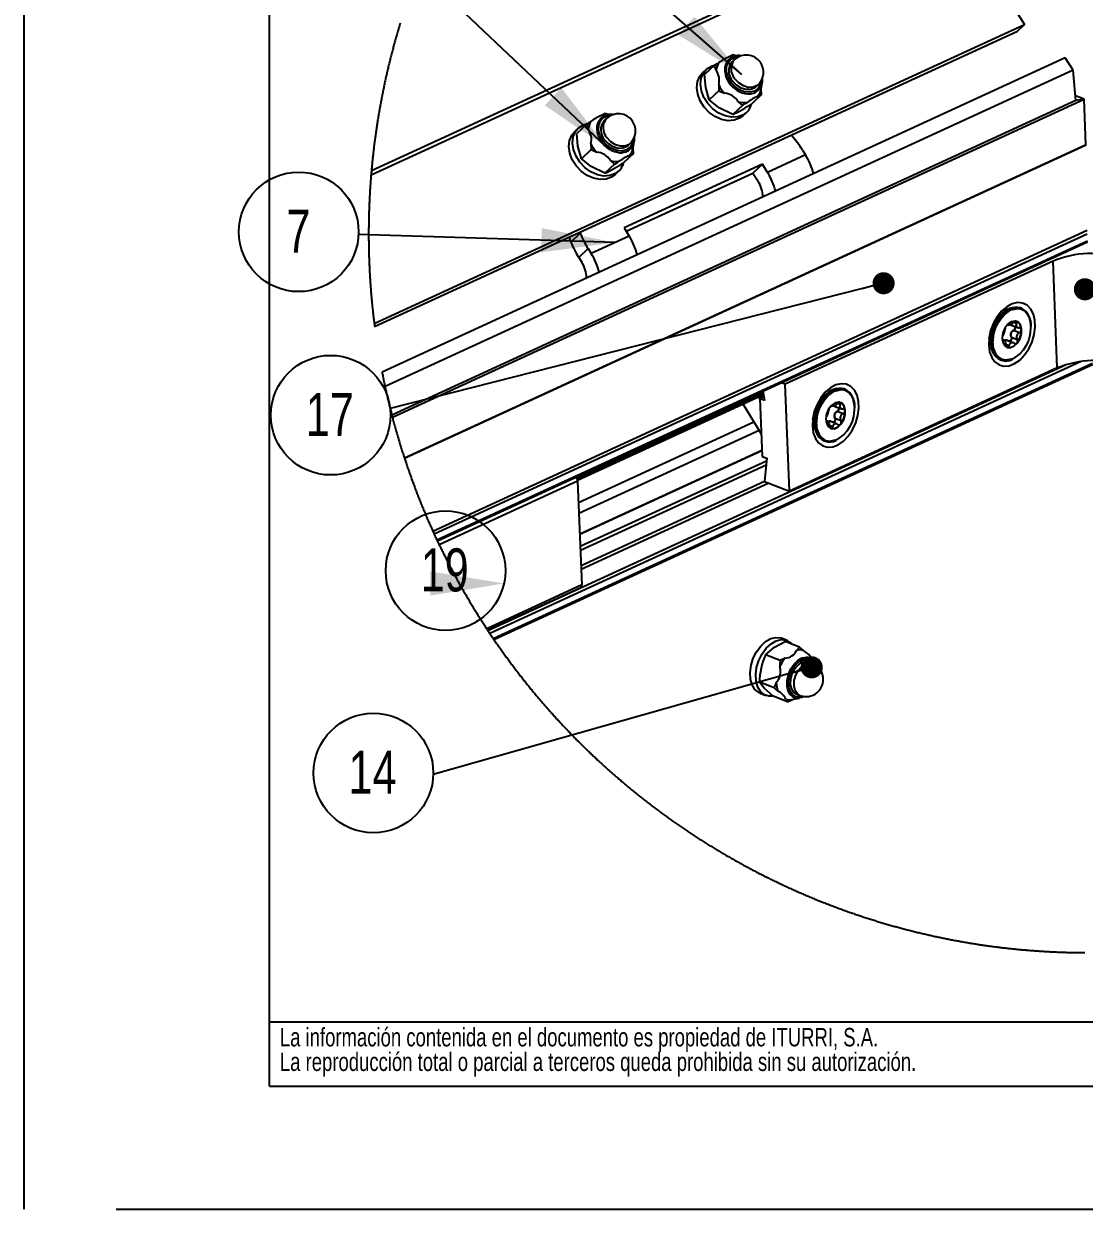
# Model space of a CAD drawing. Extents: x 0 to 7043, y 0 to 3042.
# Drawn here: x 0 to 863, y 0 to 964 of the extents above; entities that cross this region are included whole.
import ezdxf

# ---------------------------------------------------------------- set-up
doc = ezdxf.new("R2010")
doc.units = 0
doc.header["$LTSCALE"] = 10
doc.layers.get('0').update_dxf_attribs({"linetype": 'CONTINUOUS'})
doc.layers.add('FORMATO', color=7, linetype='CONTINUOUS')
doc.layers.add('SLD-0', color=179, linetype='CONTINUOUS')
doc.styles.add('SLDTEXTSTYLE1', font='TXT', dxfattribs={"width": 0.75})
doc.dimstyles.new('SLDDIMSTYLE0', dxfattribs={"dimtxt": 0.18, "dimasz": 60, "dimexe": 0, "dimexo": 0.0625, "dimgap": 0, "dimtad": 0, "dimtih": 1, "dimtoh": 1, "dimdec": 0, "dimrnd": 1e-09, "dimzin": 0, "dimdsep": 46, "dimtxsty": 'Standard', "dimsah": 1, "dimcen": 0.09, "dimadec": 0, "dimazin": 0, "dimtfac": 60, "dimtdec": 0, "dimtofl": 0, "dimtmove": 0, "dimatfit": 3, "dimfxl": 1, "dimtolj": 1, "dimtzin": 0, "dimarcsym": 0})
doc.dimstyles.new('SLDDIMSTYLE1', dxfattribs={"dimtxt": 0.18, "dimasz": 18, "dimexe": 0, "dimexo": 0.0625, "dimgap": 0, "dimtad": 0, "dimtih": 1, "dimtoh": 1, "dimdec": 0, "dimrnd": 1e-09, "dimzin": 0, "dimdsep": 46, "dimtxsty": 'Standard', "dimblk1": 'DOT', "dimblk2": 'DOT', "dimsah": 1, "dimcen": 0.09, "dimadec": 0, "dimazin": 0, "dimtfac": 18, "dimtdec": 0, "dimtofl": 0, "dimtmove": 0, "dimatfit": 3, "dimldrblk": 'DOT', "dimfxl": 1, "dimtolj": 1, "dimtzin": 0, "dimarcsym": 0})

# ---------------------------------------------------------------- blocks, each defined once
blk = doc.blocks.new('SW_NOTE_0_3')
at = {"layer": 'SLD-0', "color": 0, "char_height": 15, "attachment_point": 1, "style": 'SLDTEXTSTYLE1'}
for s, insert in [('La información contenida en el documento es propiedad de ITURRI, S.A.', (0, 19.28)), ('La reproducción total o parcial a terceros queda prohibida sin su autorización.', (0, -0.72))]:
    blk.add_mtext(s, dxfattribs=dict(at, insert=insert))
blk = doc.blocks.new('SW_NOTE_0_22')
at = {"color": 0, "linetype": 'Continuous'}
blk.add_circle((-48.34, -5.48), 48.65, dxfattribs=at)
at = {"color": 0, "linetype": 'Continuous', "insert": (-49.04, 12.65), "char_height": 35, "attachment_point": 2, "style": 'SLDTEXTSTYLE1'}
blk.add_mtext('17', dxfattribs=at)
blk = doc.blocks.new('_DOT')
at = {"color": 0, "linetype": 'ByBlock'}
blk.add_line((-0.5, 0), (-1, 0), dxfattribs=at)
at = {"color": 0, "linetype": 'ByBlock', "const_width": 0.5}
blk.add_lwpolyline([(-0.25, 0, 1), (0.25, 0, 1)], format="xyb", close=True, dxfattribs=at)
blk = doc.blocks.new('SW_NOTE_0_27')
at = {"layer": 'FORMATO', "color": 0}
blk.add_circle((-47.52, 10.42), 48.65, dxfattribs=at)
at = {"layer": 'FORMATO', "color": 0, "insert": (-48.22, 28.56), "char_height": 35, "attachment_point": 2, "style": 'SLDTEXTSTYLE1'}
blk.add_mtext('19', dxfattribs=at)
blk = doc.blocks.new('SW_NOTE_0_28')
at = {"layer": 'FORMATO', "color": 0}
blk.add_circle((-48.63, 1.27), 48.65, dxfattribs=at)
at = {"layer": 'FORMATO', "color": 0, "insert": (-49.34, 19.4), "char_height": 35, "attachment_point": 2, "style": 'SLDTEXTSTYLE1'}
blk.add_mtext('14', dxfattribs=at)
blk = doc.blocks.new('SW_NOTE_0_30')
at = {"layer": 'FORMATO', "color": 0}
blk.add_circle((-48.6, 2.22), 48.65, dxfattribs=at)
at = {"layer": 'FORMATO', "color": 0, "insert": (-48.95, 20.35), "char_height": 35, "attachment_point": 2, "style": 'SLDTEXTSTYLE1'}
blk.add_mtext('7', dxfattribs=at)

msp = doc.modelspace()

# ---------------------------------------------------------------- linework, layer by layer
at = {"color": 7, "linetype": 'Continuous'}
for p, q in [((0, 2970), (0, -0.01)), ((200, 100), (200, 2870)), ((754.16, 1058.22), (813.98, 963.64)), ((285.12, 720.53), (813.98, 963.64)), ((285.45, 717.95), (808.27, 958.28)), ((813.98, 963.64), (808.27, 958.28)), ((847.24, 936.46), (291.46, 680.97)), ((577.16, 939.02), (574.49, 937.7)), ((580.07, 938.27), (574.63, 937.72)), ((579.13, 938.17), (577.16, 939.02)), ((853.57, 926.45), (847.24, 936.46)), ((853.57, 926.45), (293.89, 669.17)), ((555.19, 927.18), (552.14, 924.32)), ((561.78, 930.27), (553.9, 922.88)), ((561.78, 930.27), (563.13, 926.47)), ((578.24, 935.08), (576.33, 933.29)), ((855.92, 901.71), (853.57, 926.45)), ((599.82, 911.1), (600.68, 916.28)), ((565.57, 909.69), (557.68, 902.3)), ((565.32, 914.52), (565.57, 909.69)), ((565.57, 909.69), (570.14, 907.72)), ((600.12, 906.59), (592.23, 899.2)), ((595.48, 912.87), (597.39, 914.65)), ((597.44, 905.28), (600.12, 906.59)), ((600.12, 906.59), (599.87, 911.43)), ((584.74, 897.85), (576.85, 890.46)), ((581.27, 900.85), (584.74, 897.85)), ((862.52, 902.83), (855.92, 901.71)), ((862.52, 902.83), (859.05, 904.17)), ((864, 865.77), (862.52, 902.83)), ((473.09, 891.18), (470.42, 889.86)), ((476, 890.43), (470.56, 889.88)), ((474.16, 887.24), (472.26, 885.45)), ((475.06, 890.33), (473.09, 891.18)), ((584.98, 889.31), (588.02, 892.17)), ((451.12, 879.34), (448.07, 876.48)), ((457.71, 882.43), (449.83, 875.04)), ((457.71, 882.43), (459.05, 878.63)), ((495.75, 863.26), (496.61, 868.44)), ((624.14, 873.64), (624.76, 872.96)), ((864.19, 865.86), (309.72, 610.98)), ((461.5, 861.85), (453.61, 854.46)), ((461.25, 866.68), (461.5, 861.85)), ((461.5, 861.85), (466.07, 859.88)), ((496.05, 858.75), (488.16, 851.36)), ((491.41, 865.03), (493.32, 866.81)), ((493.37, 857.44), (496.05, 858.75)), ((496.05, 858.75), (495.8, 863.59)), ((633.51, 861.48), (635.99, 857.55)), ((480.67, 850.01), (472.78, 842.62)), ((477.2, 853.01), (480.67, 850.01)), ((600.83, 850), (488.32, 798.29)), ((593.21, 842.86), (600.83, 850)), ((605.05, 843.33), (600.83, 850)), ((635.99, 857.55), (605.05, 843.33)), ((480.91, 841.47), (483.95, 844.33)), ((490.11, 795.46), (593.21, 842.86)), ((593.21, 842.86), (597.43, 836.18)), ((445.05, 786.71), (452.68, 793.85)), ((452.68, 793.85), (452.35, 794.67)), ((492.55, 791.61), (461.61, 777.39)), ((488.32, 798.29), (492.55, 791.61)), ((336.51, 543.71), (865.34, 786.81)), ((443.49, 790.6), (445.05, 786.71)), ((459.12, 781.32), (451.5, 774.17)), ((459.12, 781.32), (461.61, 777.39)), ((451.5, 774.17), (453.98, 770.24)), ((837.31, 771.24), (619.32, 671.03)), ((840.78, 684.28), (837.31, 771.24)), ((811.56, 732.86), (810.83, 733.14)), ((795.03, 727.58), (791.47, 723.73)), ((794.55, 727.06), (792.86, 726.87)), ((793.96, 727.21), (794.61, 727.13)), ((800.41, 719.43), (801.2, 719.12)), ((803.62, 719.01), (808.62, 717.09)), ((810, 712.93), (805.22, 714.77)), ((785.46, 707.69), (786.51, 706.47)), ((785.76, 707.18), (786.58, 706.53)), ((786.84, 705.67), (786.28, 705.81)), ((786.53, 710.94), (786.59, 705.7)), ((786.61, 704.94), (786.59, 705.7)), ((797.28, 706.83), (795.97, 707.34)), ((804.88, 704.72), (799.8, 706.69)), ((802.95, 710.46), (803.39, 709.38)), ((803.39, 709.38), (808.17, 707.54)), ((382.53, 463.4), (869.32, 687.17)), ((794.56, 690.97), (795.29, 690.69)), ((840.78, 684.28), (622.8, 584.08)), ((601.26, 665.42), (602.53, 657.89)), ((619.32, 671.03), (616.15, 672.26)), ((622.8, 584.08), (619.32, 671.03)), ((668.11, 666.92), (667.38, 667.2)), ((450.44, 593.16), (601.72, 662.7)), ((597.67, 660.84), (598.83, 658.96)), ((602.04, 660.81), (598.81, 659.32)), ((602.53, 657.89), (598.81, 659.32)), ((598.81, 659.32), (600.7, 612.22)), ((651.58, 661.64), (648.02, 657.79)), ((651.1, 661.12), (649.41, 660.93)), ((650.51, 661.27), (651.17, 661.19)), ((585, 655.02), (599.96, 630.69)), ((656.96, 653.49), (657.75, 653.18)), ((660.17, 653.07), (665.17, 651.14)), ((666.55, 646.99), (661.77, 648.83)), ((642.01, 641.75), (643.06, 640.53)), ((642.31, 641.24), (643.13, 640.59)), ((643.39, 639.73), (642.83, 639.87)), ((643.09, 645), (643.14, 639.76)), ((643.16, 639), (643.14, 639.76)), ((653.83, 640.89), (652.52, 641.4)), ((661.44, 638.78), (656.35, 640.75)), ((659.5, 644.52), (659.94, 643.44)), ((659.94, 643.44), (664.73, 641.6)), ((600.49, 617.28), (452.33, 549.17)), ((651.11, 625.03), (651.84, 624.75)), ((600.7, 612.22), (604.42, 610.79)), ((604.42, 610.79), (602.49, 592.22)), ((450.61, 592.18), (338.06, 540.45)), ((450.61, 592.18), (453.98, 507.76)), ((602.48, 591.91), (622.8, 584.08)), ((453.98, 507.76), (376.63, 472.2)), ((377.38, 471.05), (453.11, 505.86)), ((620.95, 462.73), (616.4, 464.49)), ((631.12, 457.18), (619.37, 461.71)), ((631.12, 457.18), (628.61, 454.59)), ((634.24, 454.48), (631.12, 457.18)), ((615.24, 446.35), (603.49, 450.88)), ((619.39, 448.3), (615.24, 446.35)), ((636.58, 445.59), (638.65, 445.18)), ((641.49, 444.09), (638.65, 445.18)), ((642.8, 445.93), (639.86, 449.76)), ((610.35, 424.14), (598.6, 428.67)), ((612.2, 428.48), (610.35, 424.14)), ((599.13, 419.7), (603.67, 417.95)), ((621.34, 412.76), (609.59, 417.3)), ((610.35, 424.14), (613.47, 421.44)), ((619.85, 414.83), (621.34, 412.76)), ((621.34, 412.76), (625.48, 414.72)), ((624.69, 414.55), (631.15, 415.72)), ((628.57, 419.06), (631.41, 417.97)), ((200, 100), (4100, 100)), ((75.31, 0), (4200, 0))]:
    msp.add_line(p, q, dxfattribs=at)
at = {"color": 8, "linetype": 'Continuous'}
for p, q in [((282.87, 844.88), (753.22, 1061.1)), ((282.57, 841.43), (754.16, 1058.22)), ((855.92, 901.71), (299.45, 645.9)), ((299.89, 644.2), (862.52, 902.83)), ((864.18, 865.5), (309.82, 610.67)), ((332.85, 551.61), (864.98, 796.23)), ((865.07, 793.22), (334, 549.1)), ((336.12, 544.54), (865.29, 787.79)), ((791.79, 725.89), (794.32, 726.76)), ((800.92, 719.34), (800.58, 719.47)), ((803, 719.45), (803.82, 718.95)), ((807.66, 720.43), (805.16, 721.39)), ((796.07, 707.04), (796.67, 706.8)), ((798.13, 706.73), (797.57, 706.36)), ((798.82, 703.57), (801.59, 702.5)), ((377.6, 470.72), (848.04, 686.97)), ((860.14, 689.49), (379.16, 468.39)), ((382.01, 464.16), (869.27, 688.15)), ((449.95, 594.28), (601.51, 663.95)), ((648.34, 659.95), (650.87, 660.82)), ((657.47, 653.4), (657.13, 653.53)), ((664.21, 654.48), (661.71, 655.45)), ((451.3, 574.97), (593.91, 640.52)), ((652.62, 641.1), (653.23, 640.86)), ((654.68, 640.78), (654.12, 640.41)), ((655.37, 637.63), (658.14, 636.56)), ((598.29, 633.4), (451.66, 565.99)), ((600.51, 616.93), (452.34, 548.82)), ((452.73, 539.22), (604.22, 608.86)), ((603.85, 605.34), (452.86, 535.93)), ((453.35, 523.66), (602.49, 592.22)), ((606.08, 590.52), (453.48, 520.37)), ((639.42, 444.49), (641.49, 444.09))]:
    msp.add_line(p, q, dxfattribs=at)
at = {"color": 7, "linetype": 'Continuous', "flags": 128}
for points in [[(306.27, 964.6), (305.99, 963.68), (305.7, 962.75), (305.42, 961.83), (305.15, 960.9), (304.87, 959.98), (304.59, 959.05), (304.32, 958.12), (304.05, 957.19), (303.78, 956.26), (303.51, 955.34), (303.24, 954.41), (302.98, 953.48), (302.71, 952.55), (302.45, 951.62), (302.19, 950.68), (301.93, 949.75), (301.67, 948.82), (301.41, 947.89), (301.16, 946.96), (300.9, 946.02), (300.65, 945.09), (300.4, 944.16), (300.15, 943.22), (299.91, 942.29), (299.66, 941.35), (299.42, 940.42), (299.17, 939.48), (298.93, 938.54), (298.69, 937.61), (298.45, 936.67), (298.22, 935.73), (297.98, 934.79), (297.75, 933.85), (297.52, 932.92), (297.29, 931.98), (297.06, 931.04), (296.83, 930.1), (296.6, 929.16), (296.38, 928.22), (296.16, 927.27), (295.94, 926.33), (295.72, 925.39), (295.5, 924.45), (295.28, 923.51), (295.07, 922.56), (294.86, 921.62), (294.64, 920.68), (294.43, 919.73), (294.23, 918.79), (294.02, 917.84), (293.81, 916.9), (293.61, 915.95), (293.41, 915.01), (293.21, 914.06), (293.01, 913.12), (292.81, 912.17), (292.61, 911.22), (292.42, 910.27), (292.23, 909.33), (292.03, 908.38), (291.84, 907.43), (291.66, 906.48), (291.47, 905.53), (291.28, 904.58), (291.1, 903.63), (290.92, 902.68), (290.74, 901.73), (290.56, 900.78), (290.38, 899.83), (290.21, 898.88), (290.03, 897.93), (289.86, 896.98), (289.69, 896.03), (289.52, 895.08), (289.35, 894.12), (289.19, 893.17), (289.02, 892.22), (288.86, 891.26), (288.7, 890.31), (288.54, 889.36), (288.38, 888.4), (288.22, 887.45), (288.07, 886.49), (287.91, 885.54), (287.76, 884.58), (287.61, 883.63), (287.46, 882.67), (287.32, 881.72), (287.17, 880.76), (287.03, 879.81), (286.88, 878.85), (286.74, 877.89), (286.6, 876.94), (286.47, 875.98), (286.33, 875.02), (286.2, 874.06), (286.06, 873.11), (285.93, 872.15), (285.8, 871.19), (285.67, 870.23), (285.55, 869.27), (285.42, 868.31), (285.3, 867.35), (285.18, 866.39), (285.06, 865.44), (284.94, 864.48), (284.82, 863.52), (284.7, 862.56), (284.59, 861.59), (284.48, 860.63), (284.37, 859.67), (284.26, 858.71), (284.15, 857.75), (284.05, 856.79), (283.94, 855.83), (283.84, 854.87), (283.74, 853.91), (283.64, 852.94), (283.54, 851.98), (283.44, 851.02), (283.35, 850.06), (283.25, 849.09), (283.16, 848.13), (283.07, 847.17), (282.98, 846.21), (282.9, 845.24), (282.87, 844.88), (282.78, 843.92), (282.7, 842.96), (282.62, 841.99), (282.57, 841.43), (282.49, 840.47), (282.41, 839.51), (282.34, 838.54), (282.26, 837.58), (282.19, 836.61), (282.12, 835.65), (282.05, 834.69), (281.98, 833.72), (281.92, 832.76), (281.85, 831.79), (281.79, 830.83), (281.73, 829.86), (281.67, 828.9), (281.61, 827.93), (281.55, 826.96), (281.5, 826), (281.44, 825.03), (281.39, 824.07), (281.34, 823.1), (281.29, 822.14), (281.25, 821.17), (281.2, 820.2), (281.16, 819.24), (281.11, 818.27), (281.07, 817.31), (281.04, 816.34), (281, 815.37), (280.96, 814.41), (280.93, 813.44), (280.9, 812.47), (280.86, 811.51), (280.83, 810.54), (280.81, 809.57), (280.78, 808.61), (280.76, 807.64), (280.73, 806.67), (280.71, 805.71), (280.69, 804.74), (280.67, 803.77), (280.66, 802.81), (280.64, 801.84), (280.63, 800.87), (280.62, 799.91), (280.61, 798.94), (280.6, 797.97), (280.59, 797.01), (280.58, 796.04), (280.58, 795.07), (280.58, 794.1), (280.58, 793.14), (280.58, 792.17), (280.58, 791.2), (280.59, 790.24), (280.59, 789.27), (280.6, 788.3), (280.61, 787.33), (280.62, 786.37), (280.63, 785.4), (280.64, 784.43), (280.66, 783.47), (280.68, 782.5), (280.69, 781.53), (280.71, 780.57), (280.74, 779.6), (280.76, 778.63), (280.79, 777.67), (280.81, 776.7), (280.84, 775.73), (280.87, 774.77), (280.9, 773.8), (280.93, 772.83), (280.97, 771.87), (281, 770.9), (281.04, 769.93), (281.08, 768.97), (281.12, 768), (281.16, 767.04), (281.21, 766.07), (281.25, 765.1), (281.3, 764.14), (281.35, 763.17), (281.4, 762.21), (281.45, 761.24), (281.51, 760.27), (281.56, 759.31), (281.62, 758.34), (281.68, 757.38), (281.74, 756.41), (281.8, 755.45), (281.86, 754.48), (281.93, 753.52), (281.99, 752.55), (282.06, 751.59), (282.13, 750.62), (282.2, 749.66), (282.28, 748.7), (282.35, 747.73), (282.43, 746.77), (282.5, 745.8), (282.58, 744.84), (282.66, 743.88), (282.75, 742.91), (282.83, 741.95), (282.92, 740.99), (283, 740.02), (283.09, 739.06), (283.18, 738.1), (283.28, 737.13), (283.37, 736.17), (283.46, 735.21), (283.56, 734.25), (283.66, 733.29), (283.76, 732.32), (283.86, 731.36), (283.96, 730.4), (284.07, 729.44), (284.17, 728.48), (284.28, 727.52), (284.39, 726.56), (284.5, 725.59), (284.62, 724.63), (284.73, 723.67), (284.85, 722.71), (284.96, 721.75), (285.08, 720.79), (285.12, 720.53), (285.24, 719.57), (285.36, 718.61), (285.45, 717.95)], [(597.39, 914.65), (599.05, 916.52), (600.36, 918.66), (601.27, 921), (601.74, 923.46), (601.77, 925.96), (601.35, 928.43), (600.5, 930.79), (599.24, 932.96), (597.26, 935.19), (594.86, 936.96), (592.14, 938.18), (589.22, 938.8), (586.24, 938.78), (583.32, 938.13), (580.62, 936.88), (578.24, 935.08)], [(585.38, 890.22), (580.97, 888.57), (575.98, 888.25), (570.71, 889.27), (565.49, 891.58), (560.66, 895.02), (556.52, 899.38), (553.33, 904.39), (551.28, 909.73), (550.51, 915.07), (551.07, 920.07), (552.92, 924.42), (555.94, 927.84), (559.95, 930.11), (562.92, 930.9)], [(565.56, 932.62), (564.03, 931.68), (561.78, 930.27)], [(584.98, 889.31), (582.33, 887.36), (577.92, 885.71), (572.93, 885.39), (567.66, 886.41), (562.44, 888.72), (557.61, 892.16), (553.47, 896.52), (550.28, 901.53), (548.23, 906.87), (547.46, 912.21), (548.02, 917.21), (549.87, 921.56), (552.14, 924.32)], [(557.68, 902.3), (554.81, 912.53), (553.9, 922.88)], [(595.48, 912.87), (594.68, 912.21), (591.4, 910.78), (587.53, 910.68), (583.48, 911.93), (579.69, 914.38), (576.58, 917.78)], [(576.85, 890.46), (565.74, 896), (557.68, 902.3)], [(584.74, 897.85), (586.99, 899.26), (588.51, 900.2)], [(859.05, 904.17), (856.39, 905.44), (855.51, 906.02)], [(493.32, 866.81), (494.98, 868.68), (496.29, 870.82), (497.2, 873.16), (497.67, 875.62), (497.7, 878.12), (497.28, 880.59), (496.43, 882.95), (495.17, 885.12), (493.19, 887.35), (490.79, 889.12), (488.07, 890.34), (485.15, 890.96), (482.17, 890.94), (479.25, 890.29), (476.55, 889.04), (474.16, 887.24)], [(481.31, 842.38), (476.9, 840.73), (471.91, 840.41), (466.64, 841.43), (461.42, 843.74), (456.59, 847.18), (452.45, 851.54), (449.26, 856.55), (447.21, 861.89), (446.44, 867.23), (447, 872.23), (448.85, 876.58), (451.87, 880), (455.88, 882.27), (458.85, 883.06)], [(461.49, 884.78), (459.96, 883.84), (457.71, 882.43)], [(480.91, 841.47), (478.26, 839.52), (473.85, 837.87), (468.86, 837.55), (463.59, 838.57), (458.37, 840.88), (453.54, 844.32), (449.4, 848.68), (446.21, 853.69), (444.16, 859.04), (443.39, 864.37), (443.95, 869.37), (445.8, 873.72), (448.07, 876.48)], [(453.61, 854.46), (450.74, 864.69), (449.83, 875.04)], [(491.41, 865.03), (490.61, 864.37), (487.33, 862.94), (483.46, 862.84), (479.41, 864.09), (475.62, 866.54), (472.51, 869.94)], [(472.78, 842.62), (461.67, 848.16), (453.61, 854.46)], [(480.67, 850.01), (482.92, 851.42), (484.44, 852.36)], [(785.27, 708.76), (784.98, 702.91), (785.72, 697.53), (787.43, 692.91), (790.03, 689.29), (793.38, 686.88), (797.29, 685.8), (801.56, 686.11), (805.95, 687.8), (810.24, 690.76), (814.18, 694.86), (817.56, 699.85), (820.21, 705.48), (821.98, 711.43), (822.77, 717.4), (822.54, 723.05), (821.31, 728.09), (819.14, 732.24), (816.15, 735.27), (812.49, 737.03), (808.37, 737.41), (804.01, 736.41), (799.64, 734.07), (795.5, 730.51), (791.82, 725.94), (788.78, 720.59), (786.56, 714.76), (785.27, 708.76)], [(788.45, 704.5), (789.24, 712.32), (790.53, 716.54), (792.41, 720.64), (794.77, 724.36), (797.46, 727.47), (803.09, 731.48), (808.83, 732.7), (811.67, 732.12), (814.24, 730.68), (816.37, 728.42), (817.94, 725.51), (819.32, 718.69)], [(795.14, 727.82), (794.46, 727.61), (792.2, 726.46)], [(806.38, 722.47), (803.47, 721.84), (800.63, 719.83), (798.22, 716.71), (796.58, 712.89), (795.93, 708.9), (796.35, 705.28), (797.78, 702.5), (800.04, 700.96), (802.82, 700.85), (805.75, 702.2), (808.42, 704.81), (810.48, 708.34), (811.65, 712.31), (811.77, 716.18), (810.82, 719.44), (808.94, 721.63), (806.38, 722.47)], [(819.32, 718.69), (818.53, 710.88), (817.24, 706.66), (815.36, 702.56), (813, 698.84), (810.3, 695.72), (804.68, 691.71), (798.94, 690.5), (796.1, 691.07), (796.03, 691.12)], [(799.65, 701.11), (799.89, 701.02), (802.67, 700.92), (805.59, 702.26), (808.26, 704.87), (810.32, 708.4), (811.49, 712.37), (811.61, 716.25), (810.66, 719.5), (808.78, 721.69), (807.8, 722.21)], [(800.92, 719.34), (800.65, 719.49), (800.26, 719.39), (800.24, 719.38)], [(804.92, 721.18), (803.94, 720.27), (802.9, 719.55), (802.48, 719.33), (801.72, 719.09), (801.18, 719.13), (800.92, 719.34)], [(803.53, 718.92), (804.19, 718.71), (804.97, 718.63)], [(807.66, 720.43), (807.88, 721.08), (807.87, 721.66), (807.63, 722.07), (807.23, 722.28), (806.71, 722.28), (806.13, 722.09), (805.53, 721.73), (804.92, 721.18)], [(810, 712.93), (810.67, 713.36), (811.2, 713.98), (811.5, 714.68), (811.56, 715.36), (811.41, 715.96), (811.06, 716.44), (810.54, 716.76), (809.84, 716.88)], [(785.19, 708.69), (785.55, 707.43), (786.6, 705.32)], [(786.62, 706.66), (786.47, 706.77), (785.33, 708.38)], [(786.58, 706.25), (786.21, 706.53), (785.77, 706.94)], [(796.67, 706.8), (796.35, 706.78), (796.07, 707.02), (796.07, 707.04)], [(796.67, 706.8), (797.22, 706.85), (797.78, 706.44), (798.24, 705.68), (798.59, 704.72), (798.82, 703.56), (798.86, 703.25)], [(800.8, 706.33), (800.13, 706.7), (799.46, 706.89)], [(800.82, 706.19), (800.14, 706.55), (800.09, 706.57)], [(803.19, 709.29), (803.44, 708.66), (803.49, 707.96), (803.35, 707.26), (803.01, 706.67), (802.53, 706.24), (801.95, 706.04), (801.35, 706.07), (800.8, 706.33)], [(805.6, 704.34), (806.23, 704.05), (806.91, 704.03), (807.53, 704.29), (808.02, 704.75), (808.35, 705.37), (808.5, 706.07), (808.45, 706.8), (808.17, 707.54)], [(798.86, 703.25), (798.97, 702.58), (799.23, 701.9), (799.61, 701.37), (800.05, 701.09), (800.51, 701.06), (800.93, 701.26), (801.29, 701.69), (801.55, 702.3), (801.59, 702.5)], [(291.46, 680.97), (291.64, 680.02), (291.83, 679.07), (292.02, 678.13), (292.21, 677.18), (292.41, 676.23), (292.6, 675.28), (292.8, 674.34), (292.99, 673.39), (293.19, 672.44), (293.39, 671.5), (293.6, 670.55), (293.8, 669.61), (293.89, 669.17), (294.1, 668.23), (294.31, 667.28), (294.52, 666.34), (294.73, 665.39), (294.94, 664.45), (295.15, 663.51), (295.37, 662.56), (295.59, 661.62), (295.8, 660.68), (296.02, 659.74), (296.25, 658.8), (296.47, 657.86), (296.69, 656.91), (296.92, 655.97), (297.15, 655.03), (297.38, 654.1), (297.61, 653.16), (297.84, 652.22), (298.07, 651.28), (298.31, 650.34), (298.55, 649.4), (298.79, 648.47), (299.03, 647.53), (299.27, 646.59), (299.45, 645.9), (299.69, 644.97), (299.89, 644.2), (300.14, 643.27), (300.39, 642.33), (300.64, 641.4), (300.89, 640.47), (301.15, 639.53), (301.4, 638.6), (301.66, 637.67), (301.92, 636.73), (302.18, 635.8), (302.44, 634.87), (302.7, 633.94), (302.96, 633.01), (303.23, 632.08), (303.5, 631.15), (303.77, 630.22), (304.04, 629.29), (304.31, 628.37), (304.58, 627.44), (304.86, 626.51), (305.13, 625.59), (305.41, 624.66), (305.69, 623.73), (305.97, 622.81), (306.26, 621.88), (306.54, 620.96), (306.83, 620.04), (307.11, 619.11), (307.4, 618.19), (307.69, 617.27), (307.98, 616.34), (308.28, 615.42), (308.57, 614.5), (308.87, 613.58), (309.17, 612.66), (309.47, 611.74), (309.72, 610.98), (309.82, 610.67), (310.12, 609.75), (310.43, 608.83), (310.73, 607.91), (311.04, 607), (311.35, 606.08), (311.66, 605.16), (311.97, 604.25), (312.28, 603.33), (312.6, 602.42), (312.91, 601.5), (313.23, 600.59), (313.55, 599.68), (313.87, 598.77), (314.2, 597.85), (314.52, 596.94), (314.84, 596.03), (315.17, 595.12), (315.5, 594.21), (315.83, 593.3), (316.16, 592.4), (316.49, 591.49), (316.83, 590.58), (317.17, 589.67), (317.5, 588.77), (317.84, 587.86), (318.18, 586.96), (318.52, 586.05), (318.87, 585.15), (319.21, 584.24), (319.56, 583.34), (319.91, 582.44), (320.26, 581.54), (320.61, 580.64), (320.96, 579.74), (321.31, 578.84), (321.67, 577.94), (322.03, 577.04), (322.39, 576.14), (322.75, 575.24), (323.11, 574.35), (323.47, 573.45), (323.83, 572.55), (324.2, 571.66), (324.57, 570.76), (324.94, 569.87), (325.31, 568.98), (325.68, 568.08), (326.05, 567.19), (326.43, 566.3), (326.8, 565.41), (327.18, 564.52), (327.56, 563.63), (327.94, 562.74), (328.32, 561.85), (328.7, 560.96), (329.09, 560.08), (329.48, 559.19), (329.86, 558.3), (330.25, 557.42), (330.64, 556.53), (331.04, 555.65), (331.43, 554.77), (331.83, 553.89), (332.22, 553), (332.62, 552.12), (332.85, 551.61), (333.25, 550.73), (333.65, 549.85), (334, 549.1), (334.41, 548.22), (334.81, 547.34), (335.22, 546.46), (335.63, 545.59), (336.04, 544.71), (336.12, 544.54), (336.51, 543.71), (336.92, 542.84), (337.34, 541.97), (337.75, 541.09), (338.06, 540.45), (338.48, 539.58), (338.9, 538.71), (339.32, 537.84), (339.75, 536.97), (340.17, 536.1), (340.6, 535.23), (341.03, 534.36), (341.45, 533.49), (341.89, 532.63), (342.32, 531.76), (342.75, 530.9), (343.19, 530.03), (343.62, 529.17), (344.06, 528.31), (344.5, 527.45), (344.94, 526.59), (345.38, 525.73), (345.82, 524.87), (346.27, 524.01), (346.71, 523.15), (347.16, 522.29), (347.61, 521.44), (348.06, 520.58), (348.51, 519.73), (348.97, 518.87), (349.42, 518.02), (349.88, 517.17), (350.33, 516.31), (350.79, 515.46), (351.25, 514.61), (351.72, 513.76), (352.18, 512.91), (352.64, 512.06), (353.11, 511.22), (353.58, 510.37), (354.04, 509.52), (354.51, 508.68), (354.99, 507.84), (355.46, 506.99), (355.93, 506.15), (356.41, 505.31), (356.89, 504.47), (357.36, 503.63), (357.84, 502.79), (358.33, 501.95), (358.81, 501.11), (359.29, 500.27), (359.78, 499.44), (360.26, 498.6), (360.75, 497.76), (361.24, 496.93), (361.73, 496.1), (362.22, 495.27), (362.72, 494.43), (363.21, 493.6), (363.71, 492.77), (364.21, 491.94), (364.71, 491.12), (365.21, 490.29), (365.71, 489.46), (366.21, 488.64), (366.72, 487.81), (367.22, 486.99), (367.73, 486.16), (368.24, 485.34), (368.75, 484.52), (369.26, 483.7), (369.77, 482.88), (370.29, 482.06), (370.8, 481.24), (371.32, 480.42), (371.84, 479.61), (372.36, 478.79), (372.88, 477.98), (373.4, 477.16), (373.92, 476.35), (374.45, 475.54), (374.98, 474.73), (375.5, 473.92), (376.03, 473.11), (376.56, 472.3), (376.63, 472.2), (377.16, 471.4), (377.38, 471.05), (377.6, 470.72), (378.14, 469.91), (378.67, 469.11), (379.16, 468.39), (379.69, 467.58), (380.23, 466.78), (380.77, 465.98), (381.32, 465.18), (381.86, 464.38), (382.01, 464.16), (382.53, 463.4), (383.07, 462.6), (383.62, 461.8), (384.17, 461.01), (384.72, 460.21), (385.27, 459.42), (385.82, 458.63), (386.38, 457.83), (386.93, 457.04), (387.49, 456.25), (388.05, 455.46), (388.61, 454.67), (389.17, 453.88), (389.73, 453.1), (390.29, 452.31), (390.86, 451.53), (391.43, 450.74), (391.99, 449.96), (392.56, 449.18), (393.13, 448.4), (393.7, 447.62), (394.27, 446.84), (394.85, 446.06), (395.42, 445.28), (396, 444.5), (396.58, 443.73), (397.16, 442.95), (397.74, 442.18), (398.32, 441.41), (398.9, 440.64), (399.48, 439.86), (400.07, 439.09), (400.66, 438.33), (401.24, 437.56), (401.83, 436.79), (402.42, 436.02), (403.02, 435.26), (403.61, 434.5), (404.2, 433.73), (404.8, 432.97), (405.39, 432.21), (405.99, 431.45), (406.59, 430.69), (407.19, 429.93), (407.79, 429.18), (408.4, 428.42), (409, 427.66), (409.61, 426.91), (410.21, 426.16), (410.82, 425.41), (411.43, 424.65), (412.04, 423.9), (412.65, 423.15), (413.27, 422.41), (413.88, 421.66), (414.49, 420.91), (415.11, 420.17), (415.73, 419.43), (416.35, 418.68), (416.97, 417.94), (417.59, 417.2), (418.21, 416.46), (418.84, 415.72), (419.46, 414.98), (420.09, 414.25), (420.72, 413.51), (421.34, 412.78), (421.97, 412.04), (422.61, 411.31), (423.24, 410.58), (423.87, 409.85), (424.51, 409.12), (425.14, 408.39), (425.78, 407.66), (426.42, 406.94), (427.06, 406.21), (427.7, 405.49), (428.34, 404.76), (428.99, 404.04), (429.63, 403.32), (430.28, 402.6), (430.92, 401.88), (431.57, 401.16), (432.22, 400.45), (432.87, 399.73), (433.52, 399.02), (434.17, 398.3), (434.83, 397.59), (435.48, 396.88), (436.14, 396.17), (436.8, 395.46), (437.46, 394.75), (438.12, 394.05), (438.78, 393.34), (439.44, 392.64), (440.1, 391.93), (440.77, 391.23), (441.43, 390.53), (442.1, 389.83), (442.77, 389.13), (443.44, 388.43), (444.11, 387.73), (444.78, 387.04), (445.45, 386.34), (446.12, 385.65), (446.8, 384.96), (447.48, 384.26), (448.15, 383.57), (448.83, 382.88), (449.51, 382.2), (450.19, 381.51), (450.87, 380.82), (451.56, 380.14), (452.24, 379.46), (452.93, 378.77), (453.61, 378.09), (454.3, 377.41), (454.99, 376.73), (455.68, 376.05), (456.37, 375.38), (457.06, 374.7), (457.75, 374.03), (458.45, 373.35), (459.14, 372.68), (459.84, 372.01), (460.54, 371.34), (461.23, 370.67), (461.93, 370), (462.63, 369.34), (463.34, 368.67), (464.04, 368.01), (464.74, 367.35), (465.45, 366.68), (466.16, 366.02), (466.86, 365.36), (467.57, 364.71), (468.28, 364.05), (468.99, 363.39), (469.7, 362.74), (470.42, 362.08), (471.13, 361.43), (471.84, 360.78), (472.56, 360.13), (473.28, 359.48), (474, 358.83), (474.71, 358.19), (475.44, 357.54), (476.16, 356.9), (476.88, 356.26), (477.6, 355.61), (478.33, 354.97), (479.05, 354.33), (479.78, 353.7), (480.51, 353.06), (481.24, 352.42), (481.97, 351.79), (482.7, 351.16), (483.43, 350.52), (484.16, 349.89), (484.9, 349.26), (485.63, 348.64), (486.37, 348.01), (487.1, 347.38), (487.84, 346.76), (488.58, 346.13), (489.32, 345.51), (490.06, 344.89), (490.8, 344.27), (491.55, 343.65), (492.29, 343.03), (493.04, 342.42), (493.78, 341.8), (494.53, 341.19), (495.28, 340.58), (496.03, 339.97), (496.78, 339.36), (497.53, 338.75), (498.28, 338.14), (499.04, 337.53), (499.79, 336.93), (500.55, 336.33), (501.3, 335.72), (502.06, 335.12), (502.82, 334.52), (503.58, 333.92), (504.34, 333.33), (505.1, 332.73), (505.86, 332.13), (506.63, 331.54), (507.39, 330.95), (508.16, 330.36), (508.92, 329.77), (509.69, 329.18), (510.46, 328.59), (511.23, 328), (512, 327.42), (512.77, 326.84), (513.54, 326.25), (514.31, 325.67), (515.09, 325.09), (515.86, 324.52), (516.64, 323.94), (517.42, 323.36), (518.19, 322.79), (518.97, 322.21), (519.75, 321.64), (520.53, 321.07), (521.31, 320.5), (522.1, 319.93), (522.88, 319.37), (523.66, 318.8), (524.45, 318.24), (525.24, 317.67), (526.02, 317.11), (526.81, 316.55), (527.6, 315.99), (528.39, 315.44), (529.18, 314.88), (529.97, 314.32), (530.77, 313.77), (531.56, 313.22), (532.36, 312.67), (533.15, 312.12), (533.95, 311.57), (534.74, 311.02), (535.54, 310.48), (536.34, 309.93), (537.14, 309.39), (537.94, 308.85), (538.74, 308.31), (539.55, 307.77), (540.35, 307.23), (541.16, 306.69), (541.96, 306.16), (542.77, 305.62), (543.57, 305.09), (544.38, 304.56), (545.19, 304.03), (546, 303.5), (546.81, 302.97), (547.62, 302.45), (548.44, 301.92), (549.25, 301.4), (550.06, 300.88), (550.88, 300.36), (551.69, 299.84), (552.51, 299.32), (553.33, 298.8), (554.15, 298.29), (554.97, 297.77), (555.79, 297.26), (556.61, 296.75), (557.43, 296.24), (558.25, 295.73), (559.08, 295.23), (559.9, 294.72), (560.73, 294.22), (561.55, 293.71), (562.38, 293.21), (563.21, 292.71), (564.03, 292.21), (564.86, 291.72), (565.69, 291.22), (566.52, 290.73), (567.36, 290.23), (568.19, 289.74), (569.02, 289.25), (569.86, 288.76), (570.69, 288.27), (571.53, 287.79), (572.36, 287.3), (573.2, 286.82), (574.04, 286.34), (574.88, 285.85), (575.72, 285.38), (576.56, 284.9), (577.4, 284.42), (578.24, 283.95), (579.09, 283.47), (579.93, 283), (580.77, 282.53), (581.62, 282.06), (582.47, 281.59), (583.31, 281.12), (584.16, 280.66), (585.01, 280.19), (585.86, 279.73), (586.71, 279.27), (587.56, 278.81), (588.41, 278.35), (589.26, 277.89), (590.12, 277.44), (590.97, 276.98), (591.82, 276.53), (592.68, 276.08), (593.53, 275.63), (594.39, 275.18), (595.25, 274.73), (596.11, 274.29), (596.97, 273.84), (597.83, 273.4), (598.69, 272.96), (599.55, 272.52), (600.41, 272.08), (601.27, 271.64), (602.14, 271.21), (603, 270.77), (603.86, 270.34), (604.73, 269.91), (605.6, 269.48), (606.46, 269.05), (607.33, 268.62), (608.2, 268.2), (609.07, 267.77), (609.94, 267.35), (610.81, 266.93), (611.68, 266.51), (612.55, 266.09), (613.42, 265.67), (614.3, 265.26), (615.17, 264.84), (616.04, 264.43), (616.92, 264.02), (617.8, 263.61), (618.67, 263.2), (619.55, 262.8), (620.43, 262.39), (621.31, 261.99), (622.19, 261.58), (623.07, 261.18), (623.95, 260.78), (624.83, 260.38), (625.71, 259.99), (626.59, 259.59), (627.48, 259.2), (628.36, 258.81), (629.24, 258.42), (630.13, 258.03), (631.01, 257.64), (631.9, 257.25), (632.79, 256.87), (633.68, 256.48), (634.56, 256.1), (635.45, 255.72), (636.34, 255.34), (637.23, 254.96), (638.12, 254.59), (639.02, 254.21), (639.91, 253.84), (640.8, 253.47), (641.69, 253.1), (642.59, 252.73), (643.48, 252.36), (644.38, 251.99), (645.27, 251.63), (646.17, 251.27), (647.07, 250.91), (647.96, 250.55), (648.86, 250.19), (649.76, 249.83), (650.66, 249.48), (651.56, 249.12), (652.46, 248.77), (653.36, 248.42), (654.26, 248.07), (655.17, 247.72), (656.07, 247.37), (656.97, 247.03), (657.88, 246.68), (658.78, 246.34), (659.69, 246), (660.59, 245.66), (661.5, 245.33), (662.4, 244.99), (663.31, 244.66), (664.22, 244.32), (665.13, 243.99), (666.04, 243.66), (666.95, 243.33), (667.86, 243), (668.77, 242.68), (669.68, 242.36), (670.59, 242.03), (671.5, 241.71), (672.41, 241.39), (673.33, 241.07), (674.24, 240.76), (675.16, 240.44), (676.07, 240.13), (676.99, 239.82), (677.9, 239.51), (678.82, 239.2), (679.74, 238.89), (680.65, 238.58), (681.57, 238.28), (682.49, 237.98), (683.41, 237.68), (684.33, 237.38), (685.25, 237.08), (686.17, 236.78), (687.09, 236.49), (688.01, 236.19), (688.93, 235.9), (689.85, 235.61), (690.78, 235.32), (691.7, 235.03), (692.62, 234.75), (693.55, 234.46), (694.47, 234.18), (695.4, 233.9), (696.32, 233.62), (697.25, 233.34), (698.18, 233.06), (699.1, 232.79), (700.03, 232.51), (700.96, 232.24), (701.89, 231.97), (702.82, 231.7), (703.75, 231.43), (704.67, 231.17), (705.61, 230.9), (706.54, 230.64), (707.47, 230.38), (708.4, 230.12), (709.33, 229.86), (710.26, 229.6), (711.2, 229.35), (712.13, 229.09), (713.06, 228.84), (714, 228.59), (714.93, 228.34), (715.87, 228.09), (716.8, 227.85), (717.74, 227.6), (718.67, 227.36), (719.61, 227.12), (720.55, 226.88), (721.48, 226.64), (722.42, 226.4), (723.36, 226.17), (724.3, 225.93), (725.24, 225.7), (726.17, 225.47), (727.11, 225.24), (728.05, 225.02), (728.99, 224.79), (729.93, 224.56), (730.88, 224.34), (731.82, 224.12), (732.76, 223.9), (733.7, 223.68), (734.64, 223.47), (735.59, 223.25), (736.53, 223.04), (737.47, 222.83), (738.42, 222.62), (739.36, 222.41), (740.31, 222.2), (741.25, 221.99), (742.2, 221.79), (743.14, 221.59), (744.09, 221.39), (745.03, 221.19), (745.98, 220.99), (746.93, 220.79), (747.87, 220.6), (748.82, 220.41), (749.77, 220.21), (750.72, 220.02), (751.67, 219.84), (752.62, 219.65), (753.56, 219.46), (754.51, 219.28), (755.46, 219.1), (756.41, 218.92), (757.36, 218.74), (758.32, 218.56), (759.27, 218.38), (760.22, 218.21), (761.17, 218.04), (762.12, 217.87), (763.07, 217.7), (764.03, 217.53), (764.98, 217.36), (765.93, 217.2), (766.88, 217.03), (767.84, 216.87), (768.79, 216.71), (769.74, 216.55), (770.7, 216.4), (771.65, 216.24), (772.61, 216.09), (773.56, 215.94), (774.52, 215.79), (775.47, 215.64), (776.43, 215.49), (777.39, 215.34), (778.34, 215.2), (779.3, 215.06), (780.26, 214.91), (781.21, 214.78), (782.17, 214.64), (783.13, 214.5), (784.08, 214.37), (785.04, 214.23), (786, 214.1), (786.96, 213.97), (787.92, 213.84), (788.88, 213.72), (789.83, 213.59), (790.79, 213.47), (791.75, 213.35), (792.71, 213.22), (793.67, 213.11), (794.63, 212.99), (795.59, 212.87), (796.55, 212.76), (797.51, 212.65), (798.47, 212.53), (799.43, 212.43), (800.4, 212.32), (801.36, 212.21), (802.32, 212.11), (803.28, 212), (804.24, 211.9), (805.2, 211.8), (806.17, 211.7), (807.13, 211.61), (808.09, 211.51), (809.05, 211.42), (810.02, 211.33), (810.98, 211.24), (811.94, 211.15), (812.9, 211.06), (813.87, 210.98), (814.83, 210.89), (815.79, 210.81), (816.76, 210.73), (817.72, 210.65), (818.69, 210.57), (819.65, 210.5), (820.61, 210.42), (821.58, 210.35), (822.54, 210.28), (823.51, 210.21), (824.47, 210.14), (825.44, 210.07), (826.4, 210.01), (827.37, 209.95), (828.33, 209.88), (829.3, 209.82), (830.26, 209.77), (831.23, 209.71), (832.19, 209.65), (833.16, 209.6), (834.12, 209.55), (835.09, 209.5), (836.06, 209.45), (837.02, 209.4), (837.99, 209.36), (838.95, 209.31), (839.92, 209.27), (840.89, 209.23), (841.85, 209.19), (842.82, 209.15), (843.78, 209.12), (844.75, 209.08), (845.72, 209.05), (846.68, 209.02), (847.65, 208.99), (848.62, 208.96), (849.58, 208.93), (850.55, 208.91), (851.52, 208.89), (852.48, 208.86), (853.45, 208.84), (854.42, 208.83), (855.39, 208.81), (856.35, 208.79), (857.32, 208.78), (858.29, 208.77), (859.25, 208.76), (860.22, 208.75), (861.19, 208.74), (862.15, 208.74), (863.12, 208.73)], [(641.82, 642.82), (641.53, 636.97), (642.27, 631.59), (643.98, 626.97), (646.58, 623.35), (649.93, 620.94), (653.84, 619.86), (658.11, 620.17), (662.51, 621.86), (666.79, 624.82), (670.73, 628.92), (674.11, 633.91), (676.76, 639.54), (678.53, 645.49), (679.32, 651.46), (679.1, 657.11), (677.87, 662.15), (675.69, 666.3), (672.7, 669.33), (669.04, 671.09), (664.93, 671.47), (660.56, 670.47), (656.2, 668.13), (652.06, 664.57), (648.37, 660), (645.33, 654.65), (643.11, 648.82), (641.82, 642.82)], [(645, 638.56), (645.79, 646.38), (647.08, 650.6), (648.96, 654.7), (651.32, 658.42), (654.02, 661.53), (659.64, 665.54), (665.38, 666.76), (668.22, 666.18), (670.79, 664.73), (672.92, 662.48), (674.5, 659.57), (675.87, 652.75)], [(651.69, 661.88), (651.01, 661.67), (648.75, 660.52)], [(662.93, 656.53), (660.03, 655.9), (657.18, 653.89), (654.77, 650.77), (653.13, 646.95), (652.48, 642.96), (652.9, 639.34), (654.34, 636.56), (656.6, 635.02), (659.38, 634.91), (662.3, 636.26), (664.97, 638.87), (667.03, 642.4), (668.2, 646.37), (668.32, 650.24), (667.37, 653.5), (665.49, 655.69), (662.93, 656.53)], [(656.21, 635.16), (656.44, 635.08), (659.22, 634.97), (662.14, 636.32), (664.81, 638.93), (666.87, 642.46), (668.04, 646.43), (668.16, 650.3), (667.22, 653.56), (665.33, 655.75), (664.35, 656.27)], [(664.21, 654.48), (664.43, 655.13), (664.42, 655.72), (664.19, 656.13), (663.78, 656.34), (663.27, 656.34), (662.68, 656.15), (662.08, 655.79), (661.48, 655.24)], [(675.87, 652.75), (675.08, 644.94), (673.79, 640.72), (671.91, 636.61), (669.55, 632.9), (666.86, 629.78), (661.23, 625.77), (655.49, 624.56), (652.65, 625.13), (652.58, 625.17)], [(657.47, 653.4), (657.21, 653.54), (656.81, 653.45), (656.8, 653.44)], [(661.48, 655.24), (660.5, 654.32), (659.45, 653.61), (659.03, 653.39), (658.28, 653.15), (657.73, 653.19), (657.47, 653.4)], [(660.08, 652.98), (660.74, 652.76), (661.52, 652.69)], [(666.55, 646.99), (667.22, 647.42), (667.75, 648.04), (668.05, 648.74), (668.12, 649.42), (667.96, 650.02), (667.61, 650.5), (667.09, 650.82), (666.39, 650.94)], [(641.74, 642.74), (642.1, 641.49), (643.15, 639.38)], [(643.17, 640.72), (643.02, 640.83), (641.88, 642.44)], [(643.14, 640.31), (642.76, 640.59), (642.32, 641)], [(653.23, 640.86), (652.9, 640.84), (652.65, 641.06)], [(653.23, 640.86), (653.78, 640.91), (654.33, 640.5), (654.79, 639.73), (655.14, 638.78), (655.37, 637.62), (655.41, 637.31)], [(655.41, 637.31), (655.52, 636.64), (655.78, 635.96), (656.16, 635.43), (656.6, 635.15), (657.06, 635.12), (657.48, 635.32), (657.84, 635.75), (658.1, 636.36), (658.14, 636.56)], [(657.35, 640.39), (656.68, 640.76), (656.01, 640.95)], [(657.37, 640.24), (656.69, 640.61), (656.64, 640.63)], [(659.74, 643.35), (659.99, 642.72), (660.04, 642.01), (659.9, 641.32), (659.56, 640.73), (659.08, 640.3), (658.5, 640.1), (657.91, 640.13), (657.35, 640.39)], [(662.15, 638.4), (662.78, 638.11), (663.47, 638.09), (664.09, 638.35), (664.58, 638.81), (664.91, 639.42), (665.05, 640.13), (665, 640.86), (664.73, 641.6)], [(591.65, 442.42), (593.42, 448.15), (596.09, 453.5), (599.49, 458.13), (603.42, 461.75), (607.62, 464.14), (611.82, 465.15), (615.77, 464.7), (616.4, 464.49)], [(596.19, 440.67), (597.96, 446.39), (600.63, 451.74), (604.04, 456.38), (607.96, 460), (612.16, 462.39), (616.37, 463.4), (620.32, 462.95), (623.77, 461.09), (625.49, 459.35)], [(603.49, 450.88), (610.73, 457.17), (619.37, 461.71)], [(615.24, 446.35), (615.16, 443.4), (615.03, 441.37)], [(634.83, 417.12), (632.85, 416.19), (629.41, 415.58), (626.27, 416.32), (623.67, 418.36), (621.85, 421.53), (620.93, 425.58), (621, 430.17), (622.05, 434.94), (623.99, 439.49), (626.67, 443.46), (629.88, 446.53), (633.34, 448.45), (636.78, 449.06)], [(628.57, 419.06), (626.53, 420.37), (624.69, 423.14), (623.81, 426.89), (624, 431.2), (625.22, 435.61), (627.36, 439.65), (630.18, 442.86), (633.36, 444.92), (636.58, 445.59)], [(599.13, 419.7), (597.95, 420.24), (594.84, 422.78), (592.54, 426.53), (591.19, 431.26), (590.89, 436.67), (591.65, 442.42)], [(608.96, 417.36), (606.23, 417.33), (602.5, 418.49), (599.38, 421.03), (597.08, 424.78), (595.74, 429.51), (595.43, 434.92), (596.19, 440.67)], [(609.59, 417.3), (602.44, 423.87), (598.6, 428.67)]]:
    msp.add_lwpolyline(points, dxfattribs=at)
at = {"color": 8, "linetype": 'Continuous', "flags": 128}
for points in [[(575.04, 916.9), (572.77, 921.07), (571.66, 925.42), (571.81, 929.56), (573.22, 933.13), (575.76, 935.8), (579.2, 937.34), (582.15, 937.67)], [(600.22, 918.39), (599.44, 914.72), (597.45, 911.57), (594.43, 909.44), (590.65, 908.52), (586.45, 908.89), (582.2, 910.53), (578.28, 913.28), (575.04, 916.9)], [(597.39, 914.65), (596.59, 914), (593.31, 912.56), (589.44, 912.47), (585.39, 913.71), (581.6, 916.17), (578.49, 919.56)], [(470.97, 869.06), (468.7, 873.23), (467.59, 877.58), (467.74, 881.72), (469.15, 885.29), (471.69, 887.96), (475.13, 889.5), (478.08, 889.83)], [(496.15, 870.55), (495.37, 866.88), (493.38, 863.73), (490.36, 861.6), (486.58, 860.68), (482.38, 861.05), (478.13, 862.69), (474.21, 865.44), (470.97, 869.06)], [(493.32, 866.81), (492.52, 866.16), (489.24, 864.72), (485.37, 864.63), (481.32, 865.87), (477.53, 868.33), (474.42, 871.73)], [(787.53, 704.47), (787.83, 709.79), (789.1, 715.24), (791.28, 720.46), (794.22, 725.15), (797.73, 728.99), (801.61, 731.75), (805.6, 733.25), (809.45, 733.41), (811.55, 732.86)], [(802.78, 719.49), (802.95, 719.28), (803.53, 718.92)], [(786.63, 706.77), (785.46, 708.76), (785.32, 709.13)], [(799.46, 706.89), (798.77, 706.91), (798.13, 706.73)], [(800.8, 706.33), (800.79, 706.31), (800.79, 706.3)], [(644.08, 638.53), (644.38, 643.85), (645.66, 649.29), (647.83, 654.52), (650.77, 659.2), (654.29, 663.05), (658.16, 665.81), (662.15, 667.31), (666, 667.47), (668.11, 666.92)], [(659.33, 653.54), (659.51, 653.34), (660.08, 652.98)], [(659.47, 653.62), (659.55, 653.51), (660.38, 653.01)], [(643.18, 640.83), (642.01, 642.82), (641.87, 643.19)], [(656.01, 640.95), (655.33, 640.97), (654.68, 640.78)], [(657.35, 640.39), (657.34, 640.36), (657.34, 640.36)], [(633.97, 417.25), (631.83, 416.58), (628.56, 416.65), (625.75, 418.09), (623.63, 420.78), (622.4, 424.47), (622.16, 428.85), (622.95, 433.51), (624.68, 438.06), (627.2, 442.07), (630.29, 445.21), (633.68, 447.18), (637.06, 447.81), (637.06, 447.81)], [(631.41, 417.97), (629.37, 419.28), (627.53, 422.05), (626.65, 425.79), (626.84, 430.1), (628.07, 434.52), (630.2, 438.55), (633.02, 441.77), (636.2, 443.82), (639.42, 444.49)]]:
    msp.add_lwpolyline(points, dxfattribs=at)
at = {"color": 7, "linetype": 'Continuous'}
for centre, radius, start, end in [((588.01, 903.51), 36.76, 111.5873, 127.65355), ((581.39, 927.24), 11.14, 79.14931, 180.01457), ((576.73, 924.65), 13.72, 144.49048, 172.369), ((552.13, 918.27), 13.72, 344.12407, 36.71976), ((584.98, 925.67), 11.53, 138.62679, 223.22871), ((589.77, 918.31), 11.14, 265.84097, 7.18166), ((589.64, 926.63), 27.17, 206.47886, 224.11436), ((568.97, 893.38), 14.39, 31.25853, 85.34377), ((586.27, 913.25), 13.72, 324.48775, 352.36882), ((517.07, 1013.5), 136.79, 295.9124, 303.3285), ((586.48, 918.25), 18.16, 253.33482, 276.43363), ((578.2, 902.63), 14.33, 300.05434, 344.38968), ((609.11, 874.36), 33.04, 110.67525, 128.56498), ((483.95, 855.66), 36.78, 111.59081, 127.64952), ((477.32, 879.4), 11.14, 79.15566, 180.00836), ((472.66, 876.81), 13.72, 144.48634, 172.36735), ((448.06, 870.43), 13.71, 344.12025, 36.72508), ((480.91, 877.83), 11.53, 138.63173, 223.22487), ((485.7, 870.47), 11.14, 265.84069, 7.18375), ((563.01, 816.82), 83.46, 32.35652, 42.27419), ((485.56, 878.79), 27.16, 206.47774, 224.11942), ((464.9, 845.54), 14.39, 31.2607, 85.34036), ((482.2, 865.41), 13.73, 324.48718, 352.36459), ((413, 965.66), 136.8, 295.91221, 303.32846), ((482.4, 870.4), 18.16, 253.33357, 276.43467), ((474.13, 854.79), 14.33, 300.05593, 344.38885), ((505.05, 826.51), 33.06, 110.68119, 128.55986), ((593.95, 830.95), 49.76, 13.17918, 32.32347), ((563.01, 816.73), 49.75, 13.17767, 32.32498), ((578.23, 823.62), 22.94, 359.30577, 33.19589), ((524.78, 822.99), 77.77, 201.99987, 212.39738), ((450.52, 765.01), 49.74, 13.17511, 32.32678), ((517.16, 815.84), 77.77, 201.99894, 212.39643), ((419.57, 750.79), 49.74, 13.17555, 32.32539), ((868.24, 695.86), 81.48, 71.68715, 112.30955), ((434.79, 757.68), 22.94, 359.30484, 33.197), ((806.81, 718.92), 14.63, 75.71155, 143.81136), ((807.18, 718.84), 14.76, 75.67285, 143.88244), ((804.43, 719.69), 14.98, 354.41548, 61.59035), ((785.43, 717.51), 12.98, 328.63637, 353.96003), ((800.96, 716.03), 2.62, 158.66359, 177.46774), ((806.6, 711.3), 3.96, 112.0484, 210.54986), ((806.51, 711.34), 3.67, 110.69677, 193.87722), ((805.64, 715.12), 0.547, 195.92539, 219.75715), ((809.57, 719.15), 2.29, 146.3523, 276.82055), ((800.86, 703.97), 14.28, 176.09264, 242.76093), ((801.18, 703.77), 14.41, 176.10166, 242.65376), ((798.94, 709.11), 2.93, 145.9979, 162.32315), ((804.07, 702.38), 2.49, 52.22197, 177.1513), ((803.45, 708.97), 0.42, 98.29198, 128.86515), ((811.44, 709.44), 3.78, 112.39548, 210.19759), ((799.05, 701.51), 11.46, 250.89018, 297.28537), ((871.71, 608.9), 81.48, 71.68738, 112.30916), ((665.28, 650.09), 17.91, 101.04446, 139.97654), ((663.73, 652.9), 14.76, 75.67169, 143.88312), ((660.98, 653.75), 14.98, 354.41363, 61.59081), ((641.99, 651.56), 12.97, 328.63128, 353.96984), ((657.51, 650.09), 2.62, 158.65562, 177.47571), ((663.15, 645.36), 3.96, 112.04849, 210.54931), ((663.07, 645.4), 3.67, 110.6919, 193.88127), ((662.19, 649.18), 0.546, 195.93695, 219.83008), ((666.12, 653.21), 2.29, 146.33884, 276.82836), ((667.99, 643.5), 3.78, 112.3887, 210.20673), ((660.44, 638.86), 17.28, 179.55116, 217.28999), ((657.73, 637.83), 14.41, 176.10007, 242.65535), ((655.47, 643.19), 2.9, 145.8869, 162.39718), ((660.63, 636.44), 2.49, 52.21945, 177.15558), ((660, 643.02), 0.421, 98.31588, 128.81491), ((655.6, 635.57), 11.45, 250.8818, 297.29469), ((446.28, 591.99), 4.33, 2.59009, 52.01541), ((452.18, 507.44), 1.83, 300.41253, 10.10773), ((619.11, 458.61), 10.31, 271.53379, 337.08972), ((631.23, 444.97), 9.97, 72.43685, 105.25616), ((624.34, 437.19), 19.92, 39.00033, 60.20386), ((648.26, 429.38), 49.66, 154.34884, 180.81972), ((642.37, 429.03), 30, 140.0154, 155.69333), ((636.45, 431.03), 14, 248.90459, 68.90519), ((636.02, 440.26), 8.83, 14.13654, 85.04623), ((602.93, 437.28), 12.78, 316.47813, 18.68951), ((632.32, 428.5), 20.12, 180.04836, 200.53209), ((608.33, 410.09), 12.46, 22.38492, 65.62023), ((622.83, 424.04), 9.68, 252.11292, 281.09715)]:
    msp.add_arc(centre, radius, start, end, dxfattribs=at)
at = {"color": 8, "linetype": 'Continuous'}
for centre, radius, start, end in [((588.94, 927.34), 18.69, 180.29358, 216.71891), ((586.88, 927.46), 11.53, 138.62364, 223.23186), ((590.94, 927.53), 20.43, 213.8164, 264.46295), ((482.82, 879.62), 11.53, 138.63028, 223.22632), ((484.88, 879.5), 18.69, 180.29592, 216.71703), ((486.87, 879.69), 20.43, 213.81578, 264.46592), ((805.66, 710.91), 19.12, 137.89827, 179.91144), ((819.18, 705.7), 32.59, 137.87885, 179.98954), ((819.57, 705.56), 32.78, 137.88931, 181.41318), ((804.46, 716.94), 2.07, 288.23615, 38.81944), ((804.3, 717.03), 2.44, 292.16384, 18.18473), ((801.91, 703.49), 14.41, 176.09717, 242.69225), ((801.92, 703.29), 13.53, 174.86701, 244.15724), ((799.18, 704.64), 2.14, 64.71995, 128.23438), ((801.47, 708.13), 2.29, 280.56587, 32.95839), ((662.21, 644.97), 19.12, 137.9007, 179.90972), ((675.73, 639.76), 32.59, 137.87909, 179.99052), ((676.12, 639.62), 32.78, 137.88624, 181.41637), ((661.02, 651), 2.07, 288.23301, 38.8158), ((660.85, 651.09), 2.44, 292.16614, 18.18709), ((658.46, 637.55), 14.41, 176.09634, 242.69308), ((658.48, 637.35), 13.53, 174.86689, 244.15791), ((655.73, 638.69), 2.14, 64.7259, 128.22757), ((658.02, 642.19), 2.29, 280.57194, 32.95556), ((636.68, 440.11), 7.71, 21.24256, 87.17838)]:
    msp.add_arc(centre, radius, start, end, dxfattribs=at)
at = {"layer": 'SLD-0'}
msp.add_line((200.02, 152.45), (976.29, 152.45), dxfattribs=at)

# ---------------------------------------------------------------- block references
at = {"color": 7, "linetype": 'Continuous'}
msp.add_blockref('SW_NOTE_0_22', (298.04, 651.37), dxfattribs=at)
at = {"layer": 'FORMATO'}
for name, p in [('SW_NOTE_0_30', (272.35, 792.78)), ('SW_NOTE_0_27', (390.66, 508.99)), ('SW_NOTE_0_28', (333.09, 353.56))]:
    msp.add_blockref(name, p, dxfattribs=at)
at = {"layer": 'SLD-0'}
msp.add_blockref('SW_NOTE_0_3', (208.38, 128.19), dxfattribs=at)

# ---------------------------------------------------------------- leaders
at = {"color": 7, "linetype": 'Continuous'}
for points in [[(699.48, 753.18), (298.04, 651.37)], [(863.22, 748.26), (1437.66, 745.7)]]:
    msp.add_leader(points, dimstyle='SLDDIMSTYLE1', dxfattribs=at)
at = {"layer": 'FORMATO'}
for points, dimstyle in [([(584.08, 923.07), (309.3, 1164.51)], 'SLDDIMSTYLE0'), ([(474.16, 863.77), (290.8, 1037.29)], 'SLDDIMSTYLE0'), ([(481.08, 786.34), (272.35, 792.78)], 'SLDDIMSTYLE0'), ([(390.66, 508.99), (390.66, 508.99)], 'SLDDIMSTYLE0'), ([(641, 440.8), (333.09, 353.56)], 'SLDDIMSTYLE1')]:
    msp.add_leader(points, dimstyle=dimstyle, dxfattribs=at)

doc.saveas('drawing.dxf')
